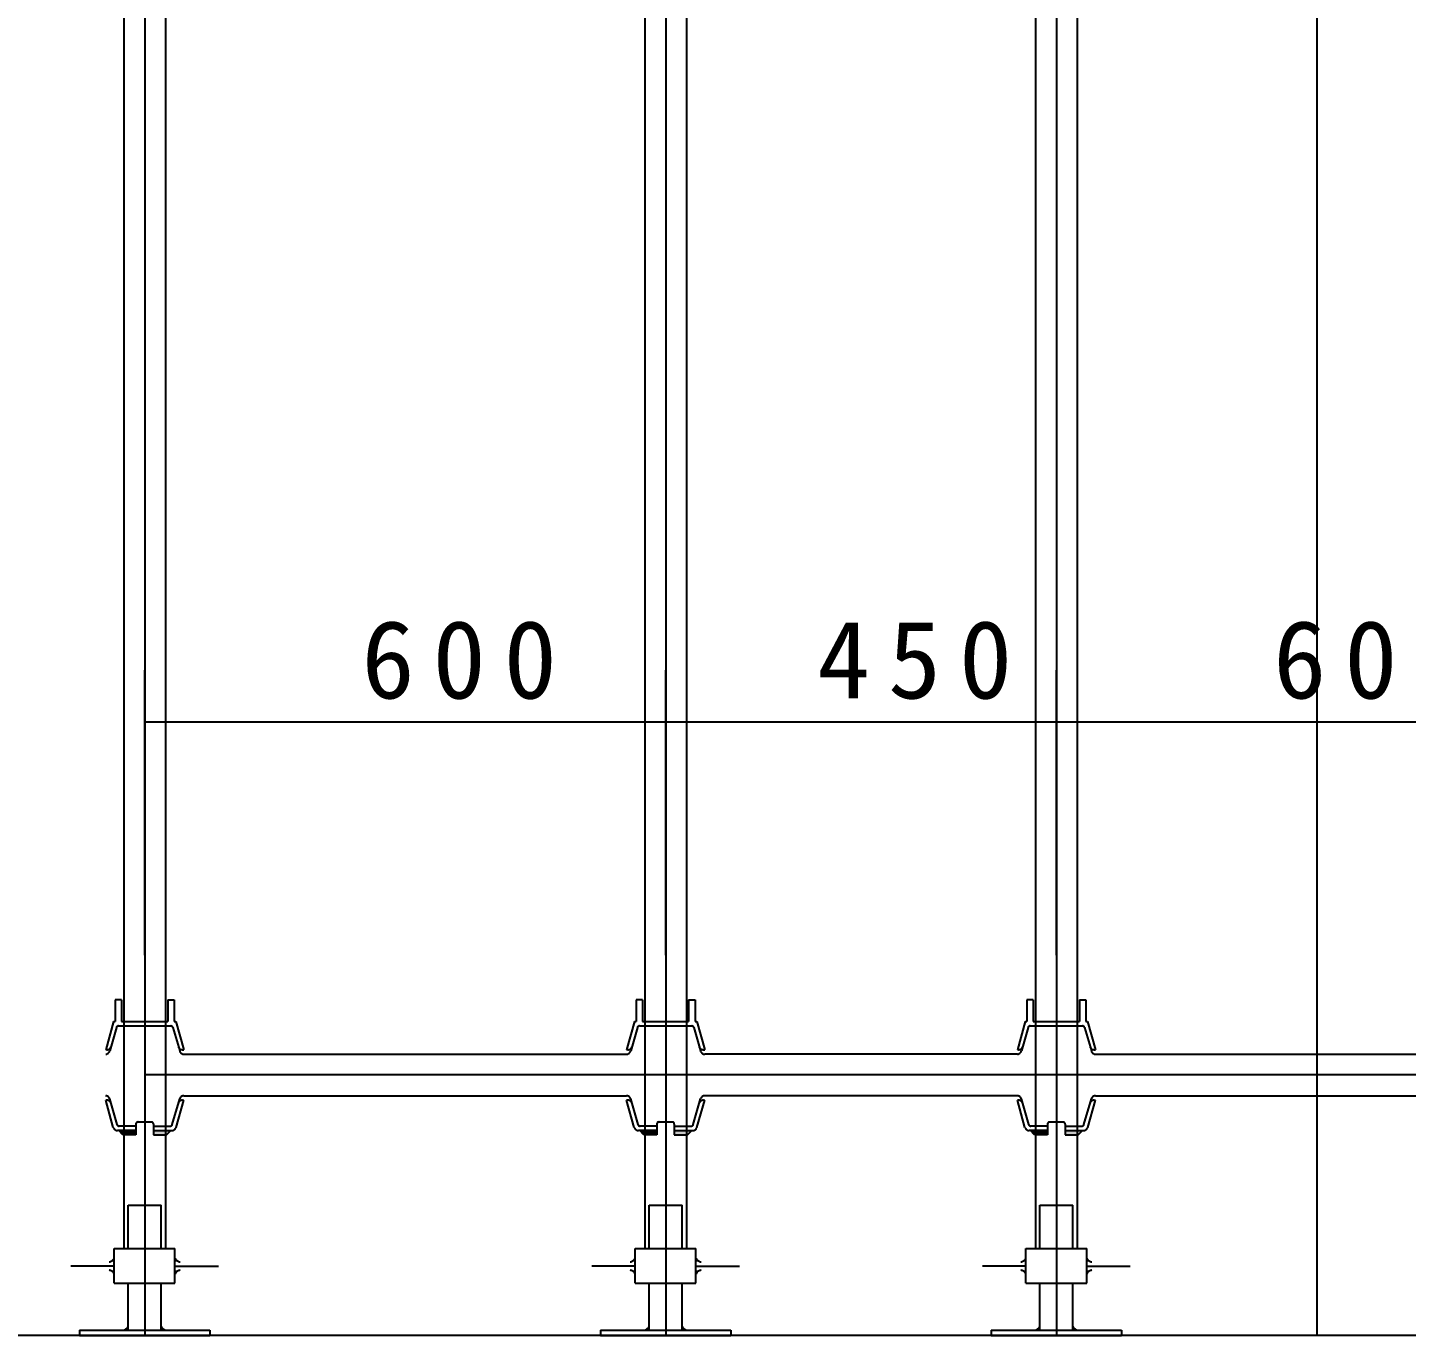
# Model space of a CAD drawing. Header units: metres. Extents: x 0 to 420, y 0 to 297.
# Drawn here: x 158.2 to 211.1, y 96.4 to 146.6 of the extents above; entities that cross this region are included whole.
import ezdxf

# ---------------------------------------------------------------- set-up
doc = ezdxf.new("R2010")
doc.units = ezdxf.units.M

msp = doc.modelspace()

# ---------------------------------------------------------------- linework, layer by layer
for p, q in [((162.7, 254.43), (162.7, 96.37)), ((182.7, 254.43), (182.7, 96.37)), ((197.7, 254.43), (197.7, 96.37)), ((207.7, 254.43), (207.7, 96.37)), ((161.9, 213.67), (161.9, 99.7)), ((163.5, 213.67), (163.5, 99.7)), ((181.9, 213.67), (181.9, 99.7)), ((183.5, 213.67), (183.5, 99.7)), ((196.9, 213.67), (196.9, 99.7)), ((198.5, 213.67), (198.5, 99.7)), ((162.7, 110.97), (162.7, 121.91)), ((182.7, 110.97), (182.7, 121.91)), ((182.7, 110.97), (182.7, 121.91)), ((197.7, 110.97), (197.7, 121.91)), ((197.7, 110.97), (197.7, 121.91)), ((182.7, 119.91), (162.7, 119.91)), ((197.7, 119.91), (182.7, 119.91)), ((217.7, 119.91), (197.7, 119.91)), ((161.56, 109.25), (161.56, 108.42)), ((161.81, 109.25), (161.56, 109.25)), ((161.81, 109.25), (161.81, 108.42)), ((163.58, 109.25), (163.58, 108.42)), ((163.58, 109.25), (163.83, 109.25)), ((163.83, 109.25), (163.83, 108.42)), ((181.81, 109.25), (181.56, 109.25)), ((181.56, 109.25), (181.56, 108.42)), ((181.81, 109.25), (181.81, 108.42)), ((183.58, 109.25), (183.83, 109.25)), ((183.58, 109.25), (183.58, 108.42)), ((183.83, 109.25), (183.83, 108.42)), ((196.56, 109.25), (196.56, 108.42)), ((196.81, 109.25), (196.56, 109.25)), ((196.81, 109.25), (196.81, 108.42)), ((198.58, 109.25), (198.58, 108.42)), ((198.58, 109.25), (198.83, 109.25)), ((198.83, 109.25), (198.83, 108.42)), ((161.5, 108.42), (161.2, 107.33)), ((161.61, 108.19), (161.36, 107.29)), ((161.5, 108.42), (161.56, 108.42)), ((161.69, 108.25), (163.7, 108.25)), ((161.81, 108.42), (163.58, 108.42)), ((163.78, 108.19), (164.04, 107.29)), ((163.83, 108.42), (163.89, 108.42)), ((163.89, 108.42), (164.2, 107.33)), ((181.5, 108.42), (181.2, 107.33)), ((181.61, 108.19), (181.36, 107.29)), ((181.5, 108.42), (181.56, 108.42)), ((181.69, 108.25), (183.7, 108.25)), ((181.81, 108.42), (183.58, 108.42)), ((183.78, 108.19), (184.04, 107.29)), ((183.83, 108.42), (183.89, 108.42)), ((183.89, 108.42), (184.2, 107.33)), ((196.5, 108.42), (196.2, 107.33)), ((196.61, 108.19), (196.36, 107.29)), ((196.5, 108.42), (196.56, 108.42)), ((196.69, 108.25), (198.7, 108.25)), ((196.81, 108.42), (198.58, 108.42)), ((198.78, 108.19), (199.04, 107.29)), ((198.83, 108.42), (198.89, 108.42)), ((198.89, 108.42), (199.2, 107.33)), ((161.24, 107.33), (161.2, 107.33)), ((164.15, 107.33), (164.2, 107.33)), ((164.2, 107.17), (181.2, 107.17)), ((181.24, 107.33), (181.2, 107.33)), ((184.15, 107.33), (184.2, 107.33)), ((196.2, 107.17), (184.2, 107.17)), ((196.24, 107.33), (196.2, 107.33)), ((199.15, 107.33), (199.2, 107.33)), ((199.2, 107.17), (216.2, 107.17)), ((252.7, 106.37), (162.7, 106.37)), ((161.24, 105.4), (161.2, 105.4)), ((161.49, 104.35), (161.2, 105.4)), ((161.64, 104.46), (161.36, 105.45)), ((163.75, 104.46), (164.04, 105.45)), ((163.9, 104.35), (164.2, 105.4)), ((164.15, 105.4), (164.2, 105.4)), ((164.2, 105.57), (181.2, 105.57)), ((181.49, 104.35), (181.2, 105.4)), ((181.24, 105.4), (181.2, 105.4)), ((181.64, 104.46), (181.36, 105.45)), ((183.75, 104.46), (184.04, 105.45)), ((183.9, 104.35), (184.2, 105.4)), ((184.15, 105.4), (184.2, 105.4)), ((196.2, 105.57), (184.2, 105.57)), ((196.24, 105.4), (196.2, 105.4)), ((196.49, 104.35), (196.2, 105.4)), ((196.64, 104.46), (196.36, 105.45)), ((198.75, 104.46), (199.04, 105.45)), ((198.9, 104.35), (199.2, 105.4)), ((199.15, 105.4), (199.2, 105.4)), ((199.2, 105.57), (216.2, 105.57)), ((162.36, 104.4), (161.72, 104.4)), ((162.36, 104.48), (162.36, 104.23)), ((162.45, 104.57), (162.95, 104.57)), ((163.03, 104.48), (163.03, 104.23)), ((163.03, 104.4), (163.67, 104.4)), ((182.36, 104.4), (181.72, 104.4)), ((182.36, 104.48), (182.36, 104.23)), ((182.45, 104.57), (182.95, 104.57)), ((183.03, 104.48), (183.03, 104.23)), ((183.03, 104.4), (183.67, 104.4)), ((197.36, 104.4), (196.72, 104.4)), ((197.36, 104.48), (197.36, 104.23)), ((197.45, 104.57), (197.95, 104.57)), ((198.03, 104.48), (198.03, 104.23)), ((198.03, 104.4), (198.67, 104.4)), ((162.36, 104.23), (161.65, 104.23)), ((161.86, 104.07), (161.7, 104.23)), ((162.36, 104.07), (161.86, 104.07)), ((162.36, 104.23), (162.36, 104.07)), ((163.03, 104.23), (163.03, 104.07)), ((163.03, 104.23), (163.74, 104.23)), ((163.03, 104.07), (163.53, 104.07)), ((163.53, 104.07), (163.7, 104.23)), ((182.36, 104.23), (181.65, 104.23)), ((181.86, 104.07), (181.7, 104.23)), ((182.36, 104.07), (181.86, 104.07)), ((182.36, 104.23), (182.36, 104.07)), ((183.03, 104.23), (183.74, 104.23)), ((183.03, 104.23), (183.03, 104.07)), ((183.03, 104.07), (183.53, 104.07)), ((183.53, 104.07), (183.7, 104.23)), ((197.36, 104.23), (196.65, 104.23)), ((196.86, 104.07), (196.7, 104.23)), ((197.36, 104.07), (196.86, 104.07)), ((197.36, 104.23), (197.36, 104.07)), ((198.03, 104.23), (198.03, 104.07)), ((198.03, 104.23), (198.74, 104.23)), ((198.03, 104.07), (198.53, 104.07)), ((198.53, 104.07), (198.7, 104.23)), ((162.06, 99.7), (162.06, 101.37)), ((162.06, 101.37), (163.33, 101.37)), ((163.33, 99.7), (163.33, 101.37)), ((182.06, 101.37), (183.33, 101.37)), ((182.06, 99.7), (182.06, 101.37)), ((183.33, 99.7), (183.33, 101.37)), ((197.06, 99.7), (197.06, 101.37)), ((197.06, 101.37), (198.33, 101.37)), ((198.33, 99.7), (198.33, 101.37)), ((161.53, 99.7), (163.86, 99.7)), ((161.53, 98.37), (161.53, 99.7)), ((163.86, 98.37), (163.86, 99.7)), ((181.53, 98.37), (181.53, 99.7)), ((181.53, 99.7), (183.86, 99.7)), ((183.86, 98.37), (183.86, 99.7)), ((196.53, 99.7), (198.86, 99.7)), ((196.53, 98.37), (196.53, 99.7)), ((198.86, 98.37), (198.86, 99.7)), ((161.53, 99.03), (159.86, 99.03)), ((163.86, 99.03), (165.53, 99.03)), ((181.53, 99.03), (179.86, 99.03)), ((183.86, 99.03), (185.53, 99.03)), ((196.53, 99.03), (194.86, 99.03)), ((198.86, 99.03), (200.53, 99.03)), ((161.53, 98.37), (163.86, 98.37)), ((162.06, 96.57), (162.06, 98.37)), ((163.33, 96.57), (163.33, 98.37)), ((181.53, 98.37), (183.86, 98.37)), ((182.06, 96.57), (182.06, 98.37)), ((183.33, 96.57), (183.33, 98.37)), ((196.53, 98.37), (198.86, 98.37)), ((197.06, 96.57), (197.06, 98.37)), ((198.33, 96.57), (198.33, 98.37)), ((324.36, 96.37), (91.03, 96.37)), ((160.2, 96.57), (165.2, 96.57)), ((160.2, 96.57), (160.2, 96.37)), ((160.2, 96.37), (165.2, 96.37)), ((165.2, 96.57), (165.2, 96.37)), ((180.2, 96.57), (180.2, 96.37)), ((180.2, 96.57), (185.2, 96.57)), ((180.2, 96.37), (185.2, 96.37)), ((185.2, 96.57), (185.2, 96.37)), ((195.2, 96.57), (200.2, 96.57)), ((195.2, 96.57), (195.2, 96.37)), ((195.2, 96.37), (200.2, 96.37)), ((200.2, 96.57), (200.2, 96.37))]:
    msp.add_line(p, q)
for points in [[(161.69, 108.25), (161.69, 108.25), (161.68, 108.25), (161.67, 108.25), (161.66, 108.24), (161.65, 108.24), (161.65, 108.24), (161.64, 108.23), (161.63, 108.23), (161.63, 108.22), (161.62, 108.21), (161.62, 108.21), (161.62, 108.2), (161.61, 108.19), (161.61, 108.19)], [(163.78, 108.19), (163.78, 108.19), (163.77, 108.2), (163.77, 108.21), (163.77, 108.21), (163.76, 108.22), (163.76, 108.23), (163.75, 108.23), (163.74, 108.24), (163.74, 108.24), (163.73, 108.24), (163.72, 108.25), (163.71, 108.25), (163.71, 108.25), (163.7, 108.25), (163.7, 108.25)], [(181.69, 108.25), (181.69, 108.25), (181.68, 108.25), (181.67, 108.25), (181.66, 108.24), (181.65, 108.24), (181.65, 108.24), (181.64, 108.23), (181.63, 108.23), (181.63, 108.22), (181.62, 108.21), (181.62, 108.21), (181.62, 108.2), (181.61, 108.19), (181.61, 108.19)], [(183.78, 108.19), (183.78, 108.19), (183.77, 108.2), (183.77, 108.21), (183.77, 108.21), (183.76, 108.22), (183.76, 108.23), (183.75, 108.23), (183.74, 108.24), (183.74, 108.24), (183.73, 108.24), (183.72, 108.25), (183.71, 108.25), (183.71, 108.25), (183.7, 108.25), (183.7, 108.25)], [(196.69, 108.25), (196.69, 108.25), (196.68, 108.25), (196.67, 108.25), (196.66, 108.24), (196.65, 108.24), (196.65, 108.24), (196.64, 108.23), (196.63, 108.23), (196.63, 108.22), (196.62, 108.21), (196.62, 108.21), (196.62, 108.2), (196.61, 108.19), (196.61, 108.19)], [(198.78, 108.19), (198.78, 108.19), (198.77, 108.2), (198.77, 108.21), (198.77, 108.21), (198.76, 108.22), (198.76, 108.23), (198.75, 108.23), (198.74, 108.24), (198.74, 108.24), (198.73, 108.24), (198.72, 108.25), (198.71, 108.25), (198.71, 108.25), (198.7, 108.25), (198.7, 108.25)], [(161.2, 107.17), (161.21, 107.17), (161.23, 107.17), (161.24, 107.17), (161.26, 107.18), (161.27, 107.19), (161.29, 107.19), (161.3, 107.2), (161.31, 107.22), (161.32, 107.23), (161.33, 107.24), (161.34, 107.25), (161.35, 107.27), (161.35, 107.28), (161.36, 107.29)], [(161.24, 107.33), (161.26, 107.33), (161.28, 107.34), (161.29, 107.34), (161.31, 107.35), (161.32, 107.35), (161.34, 107.36), (161.35, 107.37), (161.36, 107.38), (161.37, 107.39), (161.38, 107.41), (161.39, 107.42), (161.4, 107.44), (161.4, 107.45), (161.4, 107.45)], [(163.99, 107.45), (163.99, 107.45), (163.99, 107.44), (164, 107.42), (164.01, 107.41), (164.02, 107.39), (164.03, 107.38), (164.04, 107.37), (164.06, 107.36), (164.07, 107.35), (164.08, 107.35), (164.1, 107.34), (164.12, 107.34), (164.13, 107.33), (164.15, 107.33)], [(164.04, 107.29), (164.04, 107.28), (164.04, 107.27), (164.05, 107.25), (164.06, 107.24), (164.07, 107.23), (164.08, 107.22), (164.09, 107.2), (164.1, 107.19), (164.12, 107.19), (164.13, 107.18), (164.15, 107.17), (164.16, 107.17), (164.18, 107.17), (164.2, 107.17)], [(181.2, 107.17), (181.21, 107.17), (181.23, 107.17), (181.24, 107.17), (181.26, 107.18), (181.27, 107.19), (181.29, 107.19), (181.3, 107.2), (181.31, 107.22), (181.32, 107.23), (181.33, 107.24), (181.34, 107.25), (181.35, 107.27), (181.35, 107.28), (181.36, 107.29)], [(181.24, 107.33), (181.26, 107.33), (181.28, 107.34), (181.29, 107.34), (181.31, 107.35), (181.32, 107.35), (181.34, 107.36), (181.35, 107.37), (181.36, 107.38), (181.37, 107.39), (181.38, 107.41), (181.39, 107.42), (181.4, 107.44), (181.4, 107.45), (181.4, 107.45)], [(183.99, 107.45), (183.99, 107.45), (183.99, 107.44), (184, 107.42), (184.01, 107.41), (184.02, 107.39), (184.03, 107.38), (184.04, 107.37), (184.06, 107.36), (184.07, 107.35), (184.08, 107.35), (184.1, 107.34), (184.12, 107.34), (184.13, 107.33), (184.15, 107.33)], [(184.04, 107.29), (184.04, 107.28), (184.04, 107.27), (184.05, 107.25), (184.06, 107.24), (184.07, 107.23), (184.08, 107.22), (184.09, 107.2), (184.1, 107.19), (184.12, 107.19), (184.13, 107.18), (184.15, 107.17), (184.16, 107.17), (184.18, 107.17), (184.2, 107.17)], [(196.2, 107.17), (196.21, 107.17), (196.23, 107.17), (196.24, 107.17), (196.26, 107.18), (196.27, 107.19), (196.29, 107.19), (196.3, 107.2), (196.31, 107.22), (196.32, 107.23), (196.33, 107.24), (196.34, 107.25), (196.35, 107.27), (196.35, 107.28), (196.36, 107.29)], [(196.24, 107.33), (196.26, 107.33), (196.28, 107.34), (196.29, 107.34), (196.31, 107.35), (196.32, 107.35), (196.34, 107.36), (196.35, 107.37), (196.36, 107.38), (196.37, 107.39), (196.38, 107.41), (196.39, 107.42), (196.4, 107.44), (196.4, 107.45), (196.4, 107.45)], [(198.99, 107.45), (198.99, 107.45), (198.99, 107.44), (199, 107.42), (199.01, 107.41), (199.02, 107.39), (199.03, 107.38), (199.04, 107.37), (199.06, 107.36), (199.07, 107.35), (199.08, 107.35), (199.1, 107.34), (199.12, 107.34), (199.13, 107.33), (199.15, 107.33)], [(199.04, 107.29), (199.04, 107.28), (199.04, 107.27), (199.05, 107.25), (199.06, 107.24), (199.07, 107.23), (199.08, 107.22), (199.09, 107.2), (199.1, 107.19), (199.12, 107.19), (199.13, 107.18), (199.15, 107.17), (199.16, 107.17), (199.18, 107.17), (199.2, 107.17)], [(161.36, 105.45), (161.35, 105.45), (161.35, 105.46), (161.34, 105.48), (161.33, 105.49), (161.32, 105.51), (161.31, 105.52), (161.3, 105.53), (161.29, 105.54), (161.27, 105.55), (161.26, 105.55), (161.24, 105.56), (161.23, 105.56), (161.21, 105.57), (161.2, 105.57), (161.2, 105.57)], [(161.4, 105.28), (161.4, 105.28), (161.4, 105.3), (161.39, 105.31), (161.38, 105.33), (161.37, 105.34), (161.36, 105.35), (161.35, 105.36), (161.34, 105.37), (161.32, 105.38), (161.31, 105.39), (161.29, 105.39), (161.28, 105.4), (161.26, 105.4), (161.24, 105.4), (161.24, 105.4)], [(164.15, 105.4), (164.13, 105.4), (164.12, 105.4), (164.1, 105.39), (164.08, 105.39), (164.07, 105.38), (164.06, 105.37), (164.04, 105.36), (164.03, 105.35), (164.02, 105.34), (164.01, 105.33), (164, 105.31), (163.99, 105.3), (163.99, 105.28), (163.99, 105.28)], [(164.2, 105.57), (164.18, 105.57), (164.16, 105.56), (164.15, 105.56), (164.13, 105.55), (164.12, 105.55), (164.1, 105.54), (164.09, 105.53), (164.08, 105.52), (164.07, 105.51), (164.06, 105.49), (164.05, 105.48), (164.04, 105.46), (164.04, 105.45), (164.04, 105.45)], [(181.36, 105.45), (181.35, 105.45), (181.35, 105.46), (181.34, 105.48), (181.33, 105.49), (181.32, 105.51), (181.31, 105.52), (181.3, 105.53), (181.29, 105.54), (181.27, 105.55), (181.26, 105.55), (181.24, 105.56), (181.23, 105.56), (181.21, 105.57), (181.2, 105.57), (181.2, 105.57)], [(181.4, 105.28), (181.4, 105.28), (181.4, 105.3), (181.39, 105.31), (181.38, 105.33), (181.37, 105.34), (181.36, 105.35), (181.35, 105.36), (181.34, 105.37), (181.32, 105.38), (181.31, 105.39), (181.29, 105.39), (181.28, 105.4), (181.26, 105.4), (181.24, 105.4), (181.24, 105.4)], [(184.15, 105.4), (184.13, 105.4), (184.12, 105.4), (184.1, 105.39), (184.08, 105.39), (184.07, 105.38), (184.06, 105.37), (184.04, 105.36), (184.03, 105.35), (184.02, 105.34), (184.01, 105.33), (184, 105.31), (183.99, 105.3), (183.99, 105.28), (183.99, 105.28)], [(184.2, 105.57), (184.18, 105.57), (184.16, 105.56), (184.15, 105.56), (184.13, 105.55), (184.12, 105.55), (184.1, 105.54), (184.09, 105.53), (184.08, 105.52), (184.07, 105.51), (184.06, 105.49), (184.05, 105.48), (184.04, 105.46), (184.04, 105.45), (184.04, 105.45)], [(196.36, 105.45), (196.35, 105.45), (196.35, 105.46), (196.34, 105.48), (196.33, 105.49), (196.32, 105.51), (196.31, 105.52), (196.3, 105.53), (196.29, 105.54), (196.27, 105.55), (196.26, 105.55), (196.24, 105.56), (196.23, 105.56), (196.21, 105.57), (196.2, 105.57), (196.2, 105.57)], [(196.4, 105.28), (196.4, 105.28), (196.4, 105.3), (196.39, 105.31), (196.38, 105.33), (196.37, 105.34), (196.36, 105.35), (196.35, 105.36), (196.34, 105.37), (196.32, 105.38), (196.31, 105.39), (196.29, 105.39), (196.28, 105.4), (196.26, 105.4), (196.24, 105.4), (196.24, 105.4)], [(199.15, 105.4), (199.13, 105.4), (199.12, 105.4), (199.1, 105.39), (199.08, 105.39), (199.07, 105.38), (199.06, 105.37), (199.04, 105.36), (199.03, 105.35), (199.02, 105.34), (199.01, 105.33), (199, 105.31), (198.99, 105.3), (198.99, 105.28), (198.99, 105.28)], [(199.2, 105.57), (199.18, 105.57), (199.16, 105.56), (199.15, 105.56), (199.13, 105.55), (199.12, 105.55), (199.1, 105.54), (199.09, 105.53), (199.08, 105.52), (199.07, 105.51), (199.06, 105.49), (199.05, 105.48), (199.04, 105.46), (199.04, 105.45), (199.04, 105.45)], [(161.49, 104.35), (161.49, 104.35), (161.5, 104.34), (161.51, 104.32), (161.52, 104.31), (161.53, 104.29), (161.54, 104.28), (161.55, 104.27), (161.56, 104.26), (161.58, 104.25), (161.59, 104.25), (161.61, 104.24), (161.62, 104.24), (161.64, 104.23), (161.65, 104.23)], [(161.64, 104.46), (161.64, 104.46), (161.64, 104.45), (161.64, 104.44), (161.65, 104.44), (161.65, 104.43), (161.66, 104.42), (161.66, 104.42), (161.67, 104.41), (161.68, 104.41), (161.69, 104.41), (161.69, 104.4), (161.7, 104.4), (161.71, 104.4), (161.72, 104.4)], [(162.45, 104.57), (162.44, 104.57), (162.43, 104.56), (162.42, 104.56), (162.41, 104.56), (162.41, 104.56), (162.4, 104.55), (162.39, 104.55), (162.39, 104.54), (162.38, 104.54), (162.38, 104.53), (162.37, 104.52), (162.37, 104.51), (162.37, 104.51), (162.36, 104.5), (162.36, 104.49), (162.36, 104.48), (162.36, 104.48)], [(163.03, 104.48), (163.03, 104.49), (163.03, 104.5), (163.03, 104.51), (163.02, 104.51), (163.02, 104.52), (163.01, 104.53), (163.01, 104.54), (163, 104.54), (163, 104.55), (162.99, 104.55), (162.98, 104.56), (162.98, 104.56), (162.97, 104.56), (162.96, 104.56), (162.95, 104.57), (162.95, 104.57), (162.95, 104.57)], [(163.67, 104.4), (163.68, 104.4), (163.69, 104.4), (163.7, 104.4), (163.71, 104.41), (163.71, 104.41), (163.72, 104.41), (163.73, 104.42), (163.73, 104.42), (163.74, 104.43), (163.74, 104.44), (163.75, 104.44), (163.75, 104.45), (163.75, 104.46), (163.75, 104.46)], [(163.74, 104.23), (163.75, 104.23), (163.77, 104.24), (163.78, 104.24), (163.8, 104.25), (163.81, 104.25), (163.83, 104.26), (163.84, 104.27), (163.85, 104.28), (163.87, 104.29), (163.87, 104.31), (163.88, 104.32), (163.89, 104.34), (163.9, 104.35), (163.9, 104.35)], [(181.49, 104.35), (181.49, 104.35), (181.5, 104.34), (181.51, 104.32), (181.52, 104.31), (181.53, 104.29), (181.54, 104.28), (181.55, 104.27), (181.56, 104.26), (181.58, 104.25), (181.59, 104.25), (181.61, 104.24), (181.62, 104.24), (181.64, 104.23), (181.65, 104.23)], [(181.64, 104.46), (181.64, 104.46), (181.64, 104.45), (181.64, 104.44), (181.65, 104.44), (181.65, 104.43), (181.66, 104.42), (181.66, 104.42), (181.67, 104.41), (181.68, 104.41), (181.69, 104.41), (181.69, 104.4), (181.7, 104.4), (181.71, 104.4), (181.72, 104.4)], [(182.45, 104.57), (182.44, 104.57), (182.43, 104.56), (182.42, 104.56), (182.41, 104.56), (182.41, 104.56), (182.4, 104.55), (182.39, 104.55), (182.39, 104.54), (182.38, 104.54), (182.38, 104.53), (182.37, 104.52), (182.37, 104.51), (182.37, 104.51), (182.36, 104.5), (182.36, 104.49), (182.36, 104.48), (182.36, 104.48)], [(183.03, 104.48), (183.03, 104.49), (183.03, 104.5), (183.03, 104.51), (183.02, 104.51), (183.02, 104.52), (183.01, 104.53), (183.01, 104.54), (183, 104.54), (183, 104.55), (182.99, 104.55), (182.98, 104.56), (182.98, 104.56), (182.97, 104.56), (182.96, 104.56), (182.95, 104.57), (182.95, 104.57), (182.95, 104.57)], [(183.67, 104.4), (183.68, 104.4), (183.69, 104.4), (183.7, 104.4), (183.71, 104.41), (183.71, 104.41), (183.72, 104.41), (183.73, 104.42), (183.73, 104.42), (183.74, 104.43), (183.74, 104.44), (183.75, 104.44), (183.75, 104.45), (183.75, 104.46), (183.75, 104.46)], [(183.74, 104.23), (183.75, 104.23), (183.77, 104.24), (183.78, 104.24), (183.8, 104.25), (183.81, 104.25), (183.83, 104.26), (183.84, 104.27), (183.85, 104.28), (183.87, 104.29), (183.87, 104.31), (183.88, 104.32), (183.89, 104.34), (183.9, 104.35), (183.9, 104.35)], [(196.49, 104.35), (196.49, 104.35), (196.5, 104.34), (196.51, 104.32), (196.52, 104.31), (196.53, 104.29), (196.54, 104.28), (196.55, 104.27), (196.56, 104.26), (196.58, 104.25), (196.59, 104.25), (196.61, 104.24), (196.62, 104.24), (196.64, 104.23), (196.65, 104.23)], [(196.64, 104.46), (196.64, 104.46), (196.64, 104.45), (196.64, 104.44), (196.65, 104.44), (196.65, 104.43), (196.66, 104.42), (196.66, 104.42), (196.67, 104.41), (196.68, 104.41), (196.69, 104.41), (196.69, 104.4), (196.7, 104.4), (196.71, 104.4), (196.72, 104.4)], [(197.45, 104.57), (197.44, 104.57), (197.43, 104.56), (197.42, 104.56), (197.41, 104.56), (197.41, 104.56), (197.4, 104.55), (197.39, 104.55), (197.39, 104.54), (197.38, 104.54), (197.38, 104.53), (197.37, 104.52), (197.37, 104.51), (197.37, 104.51), (197.36, 104.5), (197.36, 104.49), (197.36, 104.48), (197.36, 104.48)], [(198.03, 104.48), (198.03, 104.49), (198.03, 104.5), (198.03, 104.51), (198.02, 104.51), (198.02, 104.52), (198.01, 104.53), (198.01, 104.54), (198, 104.54), (198, 104.55), (197.99, 104.55), (197.98, 104.56), (197.98, 104.56), (197.97, 104.56), (197.96, 104.56), (197.95, 104.57), (197.95, 104.57), (197.95, 104.57)], [(198.67, 104.4), (198.68, 104.4), (198.69, 104.4), (198.7, 104.4), (198.71, 104.41), (198.71, 104.41), (198.72, 104.41), (198.73, 104.42), (198.73, 104.42), (198.74, 104.43), (198.74, 104.44), (198.75, 104.44), (198.75, 104.45), (198.75, 104.46), (198.75, 104.46)], [(198.74, 104.23), (198.75, 104.23), (198.77, 104.24), (198.78, 104.24), (198.8, 104.25), (198.81, 104.25), (198.83, 104.26), (198.84, 104.27), (198.85, 104.28), (198.87, 104.29), (198.87, 104.31), (198.88, 104.32), (198.89, 104.34), (198.9, 104.35), (198.9, 104.35)], [(161.33, 99.2), (161.34, 99.2), (161.36, 99.2), (161.39, 99.21), (161.41, 99.22), (161.43, 99.23), (161.45, 99.24), (161.47, 99.25), (161.48, 99.27), (161.5, 99.28), (161.51, 99.3), (161.52, 99.32), (161.53, 99.33)], [(163.86, 99.33), (163.87, 99.32), (163.88, 99.3), (163.89, 99.28), (163.91, 99.27), (163.92, 99.25), (163.94, 99.24), (163.96, 99.23), (163.98, 99.22), (164, 99.21), (164.03, 99.2), (164.05, 99.2), (164.06, 99.2)], [(181.33, 99.2), (181.34, 99.2), (181.36, 99.2), (181.39, 99.21), (181.41, 99.22), (181.43, 99.23), (181.45, 99.24), (181.47, 99.25), (181.48, 99.27), (181.5, 99.28), (181.51, 99.3), (181.52, 99.32), (181.53, 99.33)], [(183.86, 99.33), (183.87, 99.32), (183.88, 99.3), (183.89, 99.28), (183.91, 99.27), (183.92, 99.25), (183.94, 99.24), (183.96, 99.23), (183.98, 99.22), (184, 99.21), (184.03, 99.2), (184.05, 99.2), (184.06, 99.2)], [(196.33, 99.2), (196.34, 99.2), (196.36, 99.2), (196.39, 99.21), (196.41, 99.22), (196.43, 99.23), (196.45, 99.24), (196.47, 99.25), (196.48, 99.27), (196.5, 99.28), (196.51, 99.3), (196.52, 99.32), (196.53, 99.33)], [(198.86, 99.33), (198.87, 99.32), (198.88, 99.3), (198.89, 99.28), (198.91, 99.27), (198.92, 99.25), (198.94, 99.24), (198.96, 99.23), (198.98, 99.22), (199, 99.21), (199.03, 99.2), (199.05, 99.2), (199.06, 99.2)], [(161.53, 98.73), (161.52, 98.74), (161.51, 98.76), (161.5, 98.78), (161.48, 98.8), (161.47, 98.81), (161.45, 98.83), (161.43, 98.84), (161.41, 98.85), (161.39, 98.86), (161.36, 98.86), (161.34, 98.87), (161.33, 98.87)], [(164.06, 98.87), (164.05, 98.87), (164.03, 98.86), (164, 98.86), (163.98, 98.85), (163.96, 98.84), (163.94, 98.83), (163.92, 98.81), (163.91, 98.8), (163.89, 98.78), (163.88, 98.76), (163.87, 98.74), (163.86, 98.73)], [(181.53, 98.73), (181.52, 98.74), (181.51, 98.76), (181.5, 98.78), (181.48, 98.8), (181.47, 98.81), (181.45, 98.83), (181.43, 98.84), (181.41, 98.85), (181.39, 98.86), (181.36, 98.86), (181.34, 98.87), (181.33, 98.87)], [(184.06, 98.87), (184.05, 98.87), (184.03, 98.86), (184, 98.86), (183.98, 98.85), (183.96, 98.84), (183.94, 98.83), (183.92, 98.81), (183.91, 98.8), (183.89, 98.78), (183.88, 98.76), (183.87, 98.74), (183.86, 98.73)], [(196.53, 98.73), (196.52, 98.74), (196.51, 98.76), (196.5, 98.78), (196.48, 98.8), (196.47, 98.81), (196.45, 98.83), (196.43, 98.84), (196.41, 98.85), (196.39, 98.86), (196.36, 98.86), (196.34, 98.87), (196.33, 98.87)], [(199.06, 98.87), (199.05, 98.87), (199.03, 98.86), (199, 98.86), (198.98, 98.85), (198.96, 98.84), (198.94, 98.83), (198.92, 98.81), (198.91, 98.8), (198.89, 98.78), (198.88, 98.76), (198.87, 98.74), (198.86, 98.73)], [(161.86, 96.57), (161.88, 96.57), (161.9, 96.57), (161.92, 96.58), (161.94, 96.58), (161.96, 96.59), (161.97, 96.6), (161.99, 96.61), (162.01, 96.63), (162.02, 96.64), (162.03, 96.66), (162.04, 96.67), (162.05, 96.69), (162.06, 96.71), (162.06, 96.73), (162.06, 96.73)], [(163.33, 96.73), (163.33, 96.71), (163.34, 96.69), (163.35, 96.67), (163.36, 96.66), (163.37, 96.64), (163.39, 96.63), (163.4, 96.61), (163.42, 96.6), (163.43, 96.59), (163.45, 96.58), (163.47, 96.58), (163.49, 96.57), (163.51, 96.57), (163.53, 96.57)], [(181.86, 96.57), (181.88, 96.57), (181.9, 96.57), (181.92, 96.58), (181.94, 96.58), (181.96, 96.59), (181.97, 96.6), (181.99, 96.61), (182.01, 96.63), (182.02, 96.64), (182.03, 96.66), (182.04, 96.67), (182.05, 96.69), (182.06, 96.71), (182.06, 96.73), (182.06, 96.73)], [(183.33, 96.73), (183.33, 96.71), (183.34, 96.69), (183.35, 96.67), (183.36, 96.66), (183.37, 96.64), (183.39, 96.63), (183.4, 96.61), (183.42, 96.6), (183.43, 96.59), (183.45, 96.58), (183.47, 96.58), (183.49, 96.57), (183.51, 96.57), (183.53, 96.57)], [(196.86, 96.57), (196.88, 96.57), (196.9, 96.57), (196.92, 96.58), (196.94, 96.58), (196.96, 96.59), (196.97, 96.6), (196.99, 96.61), (197.01, 96.63), (197.02, 96.64), (197.03, 96.66), (197.04, 96.67), (197.05, 96.69), (197.06, 96.71), (197.06, 96.73), (197.06, 96.73)], [(198.33, 96.73), (198.33, 96.71), (198.34, 96.69), (198.35, 96.67), (198.36, 96.66), (198.37, 96.64), (198.39, 96.63), (198.4, 96.61), (198.42, 96.6), (198.43, 96.59), (198.45, 96.58), (198.47, 96.58), (198.49, 96.57), (198.51, 96.57), (198.53, 96.57)]]:
    msp.add_lwpolyline(points)
for points in [[(162.36, 104.23), (161.7, 104.23), (162.36, 104.07), (161.86, 104.07)], [(163.03, 104.23), (163.7, 104.23), (163.03, 104.07), (163.53, 104.07)], [(182.36, 104.23), (181.7, 104.23), (182.36, 104.07), (181.86, 104.07)], [(183.03, 104.23), (183.7, 104.23), (183.03, 104.07), (183.53, 104.07)], [(197.36, 104.23), (196.7, 104.23), (197.36, 104.07), (196.86, 104.07)], [(198.03, 104.23), (198.7, 104.23), (198.03, 104.07), (198.53, 104.07)], [(161.53, 99.33), (161.53, 99.2), (161.33, 99.2)], [(163.86, 99.33), (163.86, 99.2), (164.06, 99.2)], [(181.53, 99.33), (181.53, 99.2), (181.33, 99.2)], [(183.86, 99.33), (183.86, 99.2), (184.06, 99.2)], [(196.53, 99.33), (196.53, 99.2), (196.33, 99.2)], [(198.86, 99.33), (198.86, 99.2), (199.06, 99.2)], [(161.53, 98.73), (161.53, 98.87), (161.33, 98.87)], [(163.86, 98.73), (163.86, 98.87), (164.06, 98.87)], [(181.53, 98.73), (181.53, 98.87), (181.33, 98.87)], [(183.86, 98.73), (183.86, 98.87), (184.06, 98.87)], [(196.53, 98.73), (196.53, 98.87), (196.33, 98.87)], [(198.86, 98.73), (198.86, 98.87), (199.06, 98.87)], [(162.06, 96.73), (162.06, 96.57), (161.86, 96.57)], [(163.33, 96.73), (163.33, 96.57), (163.53, 96.57)], [(182.06, 96.73), (182.06, 96.57), (181.86, 96.57)], [(183.33, 96.73), (183.33, 96.57), (183.53, 96.57)], [(197.06, 96.73), (197.06, 96.57), (196.86, 96.57)], [(198.33, 96.73), (198.33, 96.57), (198.53, 96.57)]]:
    msp.add_solid(points)

# ---------------------------------------------------------------- texts
for s, p in [('6', (171.02, 120.82)), ('0', (173.75, 120.82)), ('0', (176.48, 120.82)), ('4', (188.51, 120.82)), ('5', (191.23, 120.82)), ('0', (193.96, 120.82)), ('6', (206.02, 120.82)), ('0', (208.75, 120.82))]:
    msp.add_text(s, height=3).set_placement(p)

doc.saveas('drawing.dxf')
